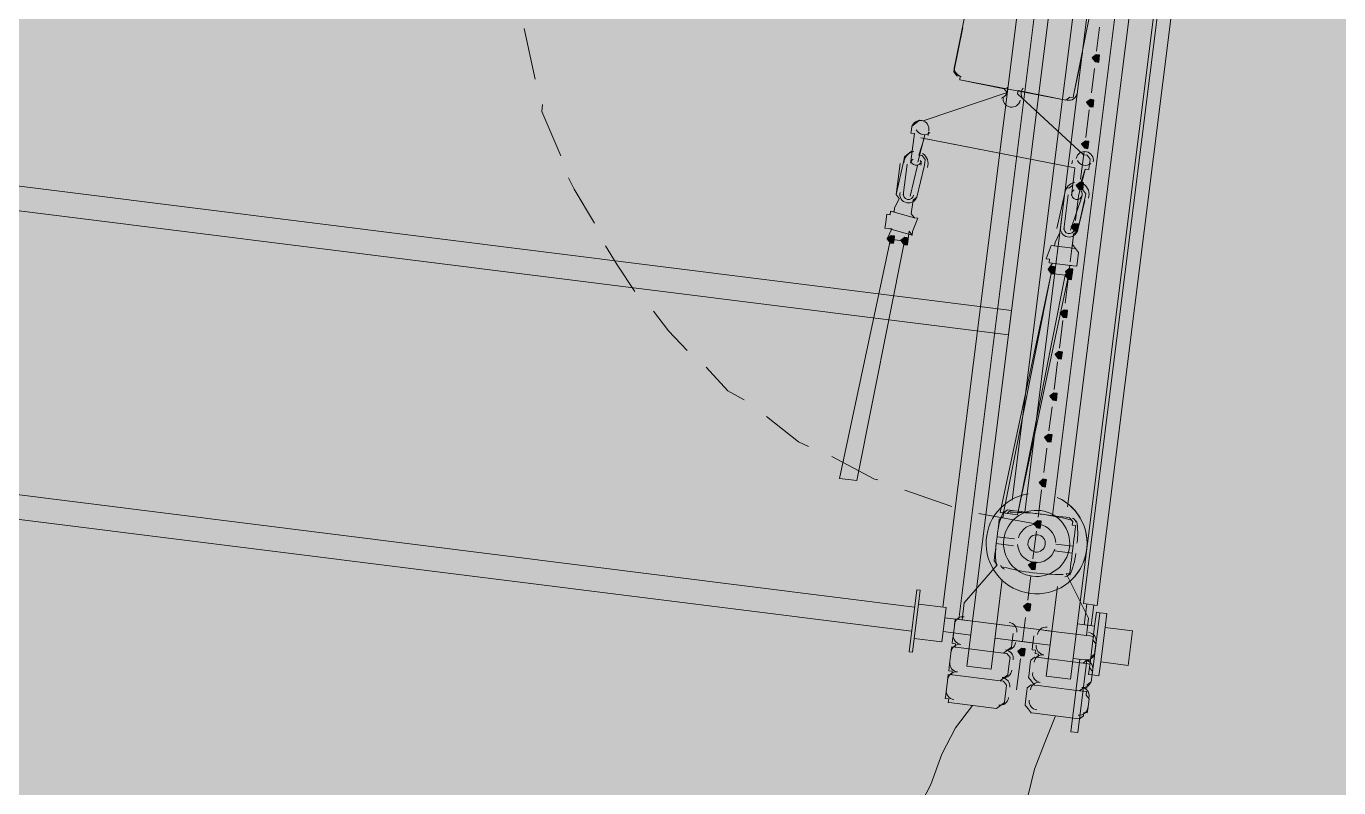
# Model space of a CAD drawing. Header units: metres. Extents: x -4 to 509425, y 7549 to 4732445.
# Drawn here: x 476048.956 to 476052.148, y 4719723.81 to 4719725.663 of the extents above; entities that cross this region are included whole.
import ezdxf

# ---------------------------------------------------------------- set-up
doc = ezdxf.new("R2010")
doc.units = ezdxf.units.M
doc.header["$LTSCALE"] = 0.01
doc.header["$MEASUREMENT"] = 0
doc.layers.get('0').update_dxf_attribs({"lineweight": 0})
doc.layers.add('_SUBESTACIÓN', color=1, linetype='Continuous')
doc.layers.add('SUBESTACION LA VID', color=253, linetype='Continuous')

# ---------------------------------------------------------------- blocks, each defined once
blk = doc.blocks.new('A$Cfff6051d')
at = {"layer": 'SUBESTACION LA VID', "transparency": 33554687}
h = blk.add_hatch(color=256, dxfattribs=at)
h.dxf.hatch_style = 2
h.paths.add_polyline_path([(476051.5652, 4719725.5841), (476051.5663, 4719725.5925), (476051.5579, 4719725.5935), (476051.5484, 4719725.5862), (476051.5558, 4719725.5767), (476051.5642, 4719725.5757)])
h = blk.add_hatch(color=256, dxfattribs=at)
h.dxf.hatch_style = 2
h.paths.add_polyline_path([(476051.5516, 4719725.4749), (476051.5526, 4719725.4833), (476051.5442, 4719725.4843), (476051.5347, 4719725.477), (476051.5421, 4719725.4675), (476051.5505, 4719725.4665)])
h = blk.add_hatch(color=256, dxfattribs=at)
h.dxf.hatch_style = 2
h.paths.add_polyline_path([(476051.5389, 4719725.3741), (476051.54, 4719725.3825), (476051.5316, 4719725.3835), (476051.5221, 4719725.3762), (476051.5295, 4719725.3667), (476051.5379, 4719725.3657)])
h = blk.add_hatch(color=256, dxfattribs=at)
h.dxf.hatch_style = 2
h.paths.add_polyline_path([(476051.5263, 4719725.2733), (476051.5273, 4719725.2817), (476051.5189, 4719725.2827), (476051.5095, 4719725.2754), (476051.5168, 4719725.2659), (476051.5252, 4719725.2649)])
h = blk.add_hatch(color=256, dxfattribs=at)
h.dxf.hatch_style = 2
h.paths.add_polyline_path([(476051.5136, 4719725.1725), (476051.5147, 4719725.1809), (476051.5063, 4719725.1819), (476051.4968, 4719725.1746), (476051.5042, 4719725.1651), (476051.5126, 4719725.1641)])
h = blk.add_hatch(color=256, dxfattribs=at)
h.dxf.hatch_style = 2
h.paths.add_polyline_path([(476051.0663, 4719725.1432), (476051.0673, 4719725.1516), (476051.0589, 4719725.1527), (476051.0495, 4719725.1453), (476051.0568, 4719725.1359), (476051.0652, 4719725.1348)])
h = blk.add_hatch(color=256, dxfattribs=at)
h.dxf.hatch_style = 2
h.paths.add_polyline_path([(476051.0999, 4719725.139), (476051.1009, 4719725.1474), (476051.0925, 4719725.1485), (476051.0831, 4719725.1411), (476051.0904, 4719725.1317), (476051.0988, 4719725.1306)])
h = blk.add_hatch(color=256, dxfattribs=at)
h.dxf.hatch_style = 2
h.paths.add_polyline_path([(476051.4579, 4719725.0685), (476051.459, 4719725.0769), (476051.4506, 4719725.078), (476051.4411, 4719725.0706), (476051.4485, 4719725.0612), (476051.4569, 4719725.0601)])
h = blk.add_hatch(color=256, dxfattribs=at)
h.dxf.hatch_style = 2
h.paths.add_polyline_path([(476051.4989, 4719725.0549), (476051.5, 4719725.0633), (476051.4916, 4719725.0643), (476051.4821, 4719725.057), (476051.4894, 4719725.0475), (476051.4978, 4719725.0465)])
h = blk.add_hatch(color=256, dxfattribs=at)
h.dxf.hatch_style = 2
h.paths.add_polyline_path([(476051.5, 4719725.0633), (476051.501, 4719725.0717), (476051.4926, 4719725.0727), (476051.4831, 4719725.0654), (476051.4905, 4719725.0559), (476051.4989, 4719725.0549)])
h = blk.add_hatch(color=256, dxfattribs=at)
h.dxf.hatch_style = 2
h.paths.add_polyline_path([(476051.4873, 4719724.9625), (476051.4884, 4719724.9709), (476051.48, 4719724.9719), (476051.4705, 4719724.9646), (476051.4779, 4719724.9551), (476051.4863, 4719724.9541)])
h = blk.add_hatch(color=256, dxfattribs=at)
h.dxf.hatch_style = 2
h.paths.add_polyline_path([(476051.4747, 4719724.8617), (476051.4757, 4719724.8701), (476051.4673, 4719724.8711), (476051.4579, 4719724.8638), (476051.4652, 4719724.8543), (476051.4736, 4719724.8533)])
h = blk.add_hatch(color=256, dxfattribs=at)
h.dxf.hatch_style = 2
h.paths.add_polyline_path([(476051.462, 4719724.7608), (476051.4631, 4719724.7692), (476051.4547, 4719724.7703), (476051.4452, 4719724.763), (476051.4526, 4719724.7535), (476051.461, 4719724.7524)])
h = blk.add_hatch(color=256, dxfattribs=at)
h.dxf.hatch_style = 2
h.paths.add_polyline_path([(476051.4494, 4719724.66), (476051.4505, 4719724.6684), (476051.4421, 4719724.6695), (476051.4326, 4719724.6622), (476051.4399, 4719724.6527), (476051.4483, 4719724.6516)])
h = blk.add_hatch(color=256, dxfattribs=at)
h.dxf.hatch_style = 2
h.paths.add_polyline_path([(476051.4357, 4719724.5508), (476051.4368, 4719724.5592), (476051.4284, 4719724.5603), (476051.4189, 4719724.5529), (476051.4263, 4719724.5435), (476051.4347, 4719724.5424)])
h = blk.add_hatch(color=256, dxfattribs=at)
h.dxf.hatch_style = 2
h.paths.add_polyline_path([(476051.4231, 4719724.45), (476051.4241, 4719724.4584), (476051.4157, 4719724.4595), (476051.4063, 4719724.4521), (476051.4136, 4719724.4427), (476051.422, 4719724.4416)])
h = blk.add_hatch(color=256, dxfattribs=at)
h.dxf.hatch_style = 2
h.paths.add_polyline_path([(476051.4104, 4719724.3492), (476051.4115, 4719724.3576), (476051.4031, 4719724.3587), (476051.3936, 4719724.3513), (476051.401, 4719724.3419), (476051.4094, 4719724.3408)])
h = blk.add_hatch(color=256, dxfattribs=at)
h.dxf.hatch_style = 2
h.paths.add_polyline_path([(476051.3978, 4719724.2484), (476051.3989, 4719724.2568), (476051.3905, 4719724.2579), (476051.381, 4719724.2505), (476051.3883, 4719724.2411), (476051.3967, 4719724.24)])
h = blk.add_hatch(color=256, dxfattribs=at)
h.dxf.hatch_style = 2
h.paths.add_polyline_path([(476051.3841, 4719724.1392), (476051.3852, 4719724.1476), (476051.3768, 4719724.1487), (476051.3673, 4719724.1413), (476051.3747, 4719724.1319), (476051.3831, 4719724.1308)])
at = {"layer": 'SUBESTACION LA VID', "lineweight": 15}
for p, q in [((476051.6952, 4719727.7094), (476051.2434, 4719724.1057)), ((476051.3842, 4719724.4805), (476051.7391, 4719727.3114)), ((476051.4514, 4719724.4721), (476051.8063, 4719727.303)), ((476051.1846, 4719724.2496), (476051.4342, 4719726.2404)), ((476051.4762, 4719726.2352), (476051.2235, 4719724.2191)), ((476051.516, 4719725.8036), (476051.3538, 4719724.5099)), ((476051.6504, 4719725.7867), (476051.4882, 4719724.4931)), ((476051.4954, 4719724.0741), (476051.7081, 4719725.7709)), ((476050.1938, 4719725.5342), (476050.1666, 4719725.657)), ((476051.2334, 4719725.6598), (476051.2114, 4719725.5517)), ((476051.559, 4719725.6019), (476051.5663, 4719725.6607)), ((476051.5033, 4719725.498), (476051.5243, 4719725.5977)), ((476051.5463, 4719725.5011), (476051.5537, 4719725.5599)), ((476051.226, 4719725.5327), (476051.4843, 4719725.4833)), ((476051.1368, 4719725.433), (476051.3415, 4719725.5012)), ((476051.5274, 4719725.3499), (476051.3667, 4719725.498)), ((476051.5326, 4719725.3919), (476051.5411, 4719725.4591)), ((476051.1073, 4719725.3343), (476051.1157, 4719725.4015)), ((476051.1095, 4719725.4194), (476051.1084, 4719725.411)), ((476051.1504, 4719725.4057), (476051.1493, 4719725.3973)), ((476051.1241, 4719725.3322), (476051.1409, 4719725.3984)), ((476051.1315, 4719725.391), (476051.5063, 4719725.3184)), ((476051.5, 4719725.3363), (476051.499, 4719725.3279)), ((476051.52, 4719725.2911), (476051.5284, 4719725.3583)), ((476051.0811, 4719725.3291), (476051.0716, 4719725.2535)), ((476051.0979, 4719725.327), (476051.0884, 4719725.2514)), ((476051.1231, 4719725.3238), (476051.1052, 4719725.2493)), ((476051.1399, 4719725.3217), (476051.122, 4719725.2472)), ((476051.4979, 4719725.2512), (476051.5063, 4719725.3184)), ((476051.5147, 4719725.2491), (476051.5315, 4719725.3153)), ((476051.5421, 4719725.331), (476051.541, 4719725.3226)), ((476051.0789, 4719725.244), (476051.0674, 4719725.2199)), ((476051.1125, 4719725.2398), (476051.1083, 4719725.2062)), ((476051.4811, 4719725.2533), (476051.4622, 4719725.1704)), ((476051.4895, 4719725.2523), (476051.479, 4719725.1683)), ((476051.5231, 4719725.2481), (476051.4958, 4719725.1662)), ((476051.5074, 4719725.1903), (476051.5147, 4719725.2491)), ((476051.1157, 4719725.1968), (476051.0579, 4719725.2125)), ((476051.0663, 4719725.2115), (476051.0674, 4719725.2199)), ((476051.5305, 4719725.2386), (476051.5126, 4719725.1641)), ((476051.0485, 4719725.2052), (476051.0453, 4719725.18)), ((476051.0537, 4719725.1789), (476051.0537, 4719725.1789)), ((476051.0569, 4719725.2041), (476051.0569, 4719725.2041)), ((476051.1157, 4719725.1968), (476051.1083, 4719725.2062)), ((476051.1241, 4719725.1957), (476051.1115, 4719725.1632)), ((476051.1157, 4719725.1968), (476051.1157, 4719725.1968)), ((476051.0579, 4719725.1443), (476050.9338, 4719724.5626)), ((476051.061, 4719725.1695), (476051.0495, 4719725.1453)), ((476051.1104, 4719725.1548), (476051.0526, 4719725.1705)), ((476051.0915, 4719725.1401), (476051.0579, 4719725.1443)), ((476051.1031, 4719725.1642), (476051.0999, 4719725.139)), ((476051.1115, 4719725.1632), (476051.1115, 4719725.1632)), ((476051.4695, 4719725.1609), (476051.458, 4719725.1368)), ((476051.4947, 4719725.0895), (476051.5021, 4719725.1483)), ((476051.5031, 4719725.1567), (476051.5, 4719725.1315)), ((476051.0915, 4719725.1401), (476050.9758, 4719724.5573)), ((476051.4485, 4719725.1294), (476051.4485, 4719725.1294)), ((476051.4569, 4719725.1284), (476051.458, 4719725.1368)), ((476051.5073, 4719725.1221), (476051.5, 4719725.1315)), ((476051.5063, 4719725.1137), (476051.5063, 4719725.1137)), ((476051.5147, 4719725.1126), (476051.5105, 4719725.079)), ((476051.4517, 4719725.0864), (476051.4411, 4719725.0706)), ((476051.4433, 4719725.0874), (476051.5021, 4719725.0801)), ((476051.4443, 4719725.0958), (476051.4443, 4719725.0958)), ((476051.4937, 4719725.0811), (476051.4905, 4719725.0559)), ((476051.5031, 4719725.0885), (476051.5031, 4719725.0885)), ((476051.4485, 4719725.0612), (476051.3244, 4719724.4795)), ((476051.4821, 4719725.057), (476051.3664, 4719724.4742)), ((476051.4485, 4719725.0612), (476051.4821, 4719725.057)), ((476051.4821, 4719724.9887), (476051.4894, 4719725.0475)), ((476051.4684, 4719724.8795), (476051.4768, 4719724.9467)), ((476051.4557, 4719724.7787), (476051.4642, 4719724.8459)), ((476051.4431, 4719724.6779), (476051.4505, 4719724.7367)), ((476047.9494, 4719724.6466), (476051.1164, 4719724.2496)), ((476051.4305, 4719724.5771), (476051.4378, 4719724.6359)), ((476047.9421, 4719724.5878), (476051.109, 4719724.1908)), ((476050.9758, 4719724.5573), (476050.9338, 4719724.5626)), ((476051.2068, 4719724.4942), (476051.0923, 4719724.5342)), ((476051.4168, 4719724.4679), (476051.4252, 4719724.5351)), ((476051.4147, 4719724.4511), (476051.2729, 4719724.4774)), ((476051.3244, 4719724.4795), (476051.3664, 4719724.4742)), ((476051.359, 4719724.4154), (476051.317, 4719724.4207)), ((476051.4041, 4719724.3671), (476051.4126, 4719724.4343)), ((476051.3569, 4719724.3986), (476051.3149, 4719724.4039)), ((476051.4577, 4719724.386), (476051.4997, 4719724.3807)), ((476051.4598, 4719724.4028), (476051.5018, 4719724.3975)), ((476051.3915, 4719724.2663), (476051.3989, 4719724.3251)), ((476051.1153, 4719724.1729), (476051.1258, 4719724.2569)), ((476051.529, 4719724.2064), (476051.5354, 4719724.2568)), ((476051.5458, 4719724.2043), (476051.5522, 4719724.2547)), ((476051.1899, 4719724.2233), (476051.2571, 4719724.2149)), ((476051.2319, 4719724.218), (476051.3411, 4719724.2043)), ((476051.3789, 4719724.1655), (476051.3862, 4719724.2243)), ((476051.1857, 4719724.1897), (476051.2529, 4719724.1813)), ((476051.2098, 4719724.1781), (476051.213, 4719724.2033)), ((476051.4503, 4719724.1907), (476051.3159, 4719724.2075)), ((476051.5343, 4719724.1801), (476051.4335, 4719724.1928)), ((476051.5437, 4719724.1192), (476051.5542, 4719724.2032)), ((476051.5689, 4719724.1161), (476051.5794, 4719724.2001)), ((476051.4461, 4719724.1571), (476051.3117, 4719724.1739)), ((476051.3558, 4719724.1854), (476051.3526, 4719724.1602)), ((476051.3537, 4719724.1686), (476051.4041, 4719724.1623)), ((476051.4062, 4719724.1791), (476051.403, 4719724.1539)), ((476051.5542, 4719724.135), (476051.5574, 4719724.1602)), ((476051.2014, 4719724.1109), (476051.2045, 4719724.1361)), ((476051.3326, 4719724.1371), (476051.2234, 4719724.1508)), ((476051.2234, 4719724.1508), (476051.3326, 4719724.1371)), ((476051.3641, 4719724.0479), (476051.3736, 4719724.1235)), ((476051.4251, 4719724.1256), (476051.5259, 4719724.1129)), ((476051.5259, 4719724.1129), (476051.4251, 4719724.1256)), ((476051.3473, 4719724.1182), (476051.3442, 4719724.093)), ((476051.3977, 4719724.1119), (476051.3946, 4719724.0867)), ((476051.5458, 4719724.0678), (476051.5489, 4719724.093)), ((476051.193, 4719724.0437), (476051.1961, 4719724.0689)), ((476051.3242, 4719724.0699), (476051.215, 4719724.0836)), ((476051.215, 4719724.0836), (476051.3242, 4719724.0699)), ((476051.4166, 4719724.0584), (476051.5174, 4719724.0457)), ((476051.5174, 4719724.0457), (476051.4166, 4719724.0584)), ((476051.3389, 4719724.051), (476051.3358, 4719724.0258)), ((476051.3893, 4719724.0447), (476051.3862, 4719724.0195)), ((476051.3158, 4719724.0027), (476051.2066, 4719724.0164)), ((476051.5374, 4719724.0006), (476051.5405, 4719724.0258)), ((476051.4082, 4719723.9912), (476051.509, 4719723.9785))]:
    blk.add_line(p, q, dxfattribs=at)
for points in [[(476051.3664, 4719724.4742), (476051.3328, 4719724.4784), (476051.4485, 4719725.0612), (476051.4495, 4719725.0696), (476051.4411, 4719725.0706), (476051.4517, 4719725.0864), (476051.4433, 4719725.0874), (476051.4443, 4719725.0958), (476051.4359, 4719725.0969), (476051.4485, 4719725.1294), (476051.4569, 4719725.1284), (476051.458, 4719725.1368), (476051.4695, 4719725.1609), (476051.4716, 4719725.1777), (476051.4811, 4719725.2533), (476051.4822, 4719725.2617), (476051.4832, 4719725.2701), (476051.4916, 4719725.2691), (476051.5011, 4719725.2764), (476051.5063, 4719725.3184), (476051.1399, 4719725.39), (476051.1262, 4719725.349), (476051.1346, 4719725.348), (476051.142, 4719725.3385), (476051.1409, 4719725.3301), (476051.1399, 4719725.3217), (476051.122, 4719725.2472), (476051.1125, 4719725.2398), (476051.1083, 4719725.2062), (476051.1157, 4719725.1968), (476051.1241, 4719725.1957), (476051.1115, 4719725.1632), (476051.1104, 4719725.1548), (476051.1031, 4719725.1642), (476051.0999, 4719725.139), (476051.0915, 4719725.1401), (476050.9758, 4719724.5573), (476050.9338, 4719724.5626), (476051.0579, 4719725.1443), (476051.0495, 4719725.1453), (476051.061, 4719725.1695), (476051.0526, 4719725.1705), (476051.0442, 4719725.1716), (476051.0453, 4719725.18), (476051.0485, 4719725.2052), (476051.0569, 4719725.2041), (476051.0579, 4719725.2125), (476051.0663, 4719725.2115), (476051.0674, 4719725.2199), (476051.0789, 4719725.244), (476051.0716, 4719725.2535), (476051.0905, 4719725.3364), (476051.0916, 4719725.3448), (476051.101, 4719725.3522), (476051.1105, 4719725.3595), (476051.1157, 4719725.4015), (476051.1073, 4719725.4026), (476051.1084, 4719725.411), (476051.1095, 4719725.4194), (476051.1189, 4719725.4267), (476051.1284, 4719725.4341), (476051.1368, 4719725.433), (476051.3415, 4719725.5012), (476051.3342, 4719725.5107), (476051.226, 4719725.5327), (476051.2271, 4719725.5411), (476051.2187, 4719725.5422), (476051.2114, 4719725.5517), (476051.2124, 4719725.5601), (476051.6416, 4719727.6905)], [(476051.9325, 4719727.6285), (476051.5033, 4719725.498), (476051.5022, 4719725.4896), (476051.4938, 4719725.4906), (476051.4843, 4719725.4833), (476051.3678, 4719725.5064), (476051.3667, 4719725.498), (476051.5274, 4719725.3499), (476051.5358, 4719725.3489), (476051.5431, 4719725.3394), (476051.5421, 4719725.331), (476051.541, 4719725.3226), (476051.5399, 4719725.3142), (476051.5315, 4719725.3153), (476051.5179, 4719725.2743), (476051.5252, 4719725.2649), (476051.5326, 4719725.2554), (476051.5315, 4719725.247), (476051.5126, 4719725.1641), (476051.5031, 4719725.1567), (476051.5, 4719725.1315), (476051.5073, 4719725.1221), (476051.5147, 4719725.1126), (476051.5105, 4719725.079), (476051.5021, 4719725.0801), (476051.4937, 4719725.0811), (476051.4905, 4719725.0559), (476051.3664, 4719724.4742)], [(476051.7428, 4719725.7069), (476051.5606, 4719724.2536), (476051.527, 4719724.2578), (476051.7092, 4719725.7111)], [(476050.2557, 4719725.3472), (476050.2095, 4719725.4554), (476050.2116, 4719725.4722)], [(476047.6315, 4719725.3776), (476047.6389, 4719725.4364), (476051.3519, 4719724.9709), (476051.3445, 4719724.9121), (476047.6315, 4719725.3776)], [(476047.6315, 4719725.3776), (476047.6389, 4719725.4364), (476051.3519, 4719724.9709), (476051.3445, 4719724.9121), (476047.6315, 4719725.3776)], [(476050.3375, 4719725.1834), (476050.2882, 4719725.2664), (476050.2746, 4719725.2937)], [(476050.4362, 4719725.0174), (476050.3932, 4719725.0826), (476050.3648, 4719725.1288)], [(476051.4359, 4719725.0969), (476051.4485, 4719725.1294), (476051.5073, 4719725.1221)], [(476050.5632, 4719724.8735), (476050.5181, 4719724.9219), (476050.4813, 4719724.9691)], [(476050.7018, 4719724.7538), (476050.6619, 4719724.7758), (476050.6094, 4719724.8336)], [(476050.8582, 4719724.6403), (476050.834, 4719724.6519), (476050.7564, 4719724.7128)], [(476051.0272, 4719724.5594), (476051.0188, 4719724.5604), (476050.9149, 4719724.6161)], [(476051.2066, 4719724.0164), (476051.1982, 4719724.0175), (476051.1992, 4719724.0259), (476051.1908, 4719724.0269), (476051.1919, 4719724.0353), (476051.193, 4719724.0437), (476051.1961, 4719724.0689), (476051.1972, 4719724.0773), (476051.1982, 4719724.0857), (476051.2066, 4719724.0847), (476051.215, 4719724.0836), (476051.2066, 4719724.0847), (476051.2077, 4719724.0931), (476051.1993, 4719724.0941), (476051.2003, 4719724.1025), (476051.2014, 4719724.1109), (476051.2045, 4719724.1361), (476051.2056, 4719724.1445), (476051.2066, 4719724.1529), (476051.215, 4719724.1519), (476051.2234, 4719724.1508), (476051.215, 4719724.1519), (476051.2161, 4719724.1603), (476051.2077, 4719724.1613), (476051.2088, 4719724.1697), (476051.2098, 4719724.1781), (476051.213, 4719724.2033), (476051.214, 4719724.2117), (476051.2151, 4719724.2201), (476051.2235, 4719724.2191), (476051.2319, 4719724.218), (476051.2371, 4719724.26), (476051.317, 4719724.3524), (476051.3096, 4719724.3619), (476051.3117, 4719724.3787), (476051.3128, 4719724.3871), (476051.3138, 4719724.3955), (476051.3149, 4719724.4039), (476051.317, 4719724.4207), (476051.3181, 4719724.4291), (476051.3202, 4719724.4459), (476051.3223, 4719724.4627), (476051.3317, 4719724.47), (476051.3328, 4719724.4784), (476051.3422, 4719724.4858), (476051.359, 4719724.4837), (476051.3674, 4719724.4826), (476051.3758, 4719724.4816), (476051.3842, 4719724.4805), (476051.3926, 4719724.4794), (476051.4094, 4719724.4773), (476051.4178, 4719724.4763), (476051.4262, 4719724.4752), (476051.443, 4719724.4731), (476051.4598, 4719724.471), (476051.4766, 4719724.4689), (476051.485, 4719724.4679), (476051.4934, 4719724.4668), (476051.5008, 4719724.4574), (476051.4997, 4719724.449), (476051.5081, 4719724.4479), (476051.5071, 4719724.4395), (476051.506, 4719724.4311), (476051.505, 4719724.4227), (476051.5039, 4719724.4143), (476051.5029, 4719724.4059), (476051.5018, 4719724.3975), (476051.4997, 4719724.3807), (476051.4986, 4719724.3723), (476051.4976, 4719724.3639), (476051.4965, 4719724.3555), (476051.4955, 4719724.3471), (476051.4944, 4719724.3387), (476051.4934, 4719724.3303), (476051.485, 4719724.3314), (476051.5395, 4719724.2221), (476051.5343, 4719724.1801), (476051.5427, 4719724.1791), (476051.5511, 4719724.178), (476051.55, 4719724.1696), (476051.5574, 4719724.1602), (476051.5542, 4719724.135), (476051.5448, 4719724.1276), (476051.5437, 4719724.1192), (476051.5353, 4719724.1203), (476051.5259, 4719724.1129), (476051.5343, 4719724.1119), (476051.5427, 4719724.1108), (476051.5416, 4719724.1024), (476051.5489, 4719724.093), (476051.5458, 4719724.0678), (476051.5363, 4719724.0604), (476051.5353, 4719724.052), (476051.5269, 4719724.0531), (476051.5174, 4719724.0457), (476051.5258, 4719724.0447), (476051.5342, 4719724.0436), (476051.5332, 4719724.0352), (476051.5405, 4719724.0258), (476051.5374, 4719724.0006), (476051.5363, 4719723.9922), (476051.5279, 4719723.9932), (476051.5269, 4719723.9848), (476051.5174, 4719723.9775), (476051.509, 4719723.9785), (476051.4082, 4719723.9912), (476051.3998, 4719723.9922), (476051.3925, 4719724.0017), (476051.3851, 4719724.0111), (476051.3862, 4719724.0195), (476051.3893, 4719724.0447), (476051.3904, 4719724.0531), (476051.3998, 4719724.0605), (476051.4082, 4719724.0594), (476051.4166, 4719724.0584), (476051.4082, 4719724.0594), (476051.4009, 4719724.0689), (476051.3935, 4719724.0783), (476051.3946, 4719724.0867), (476051.3977, 4719724.1119), (476051.3988, 4719724.1203), (476051.4083, 4719724.1277), (476051.4167, 4719724.1266), (476051.4251, 4719724.1256), (476051.4167, 4719724.1266), (476051.4177, 4719724.135), (476051.4093, 4719724.1361), (476051.4104, 4719724.1445), (476051.402, 4719724.1455), (476051.403, 4719724.1539), (476051.4041, 4719724.1623), (476051.3537, 4719724.1686), (476051.3526, 4719724.1602), (476051.3516, 4719724.1518), (476051.3421, 4719724.1445), (476051.3326, 4719724.1371), (476051.341, 4719724.1361), (476051.3484, 4719724.1266), (476051.3473, 4719724.1182), (476051.3442, 4719724.093), (476051.3431, 4719724.0846), (476051.3337, 4719724.0773), (476051.3242, 4719724.0699), (476051.3326, 4719724.0689), (476051.34, 4719724.0594), (476051.3389, 4719724.051), (476051.3358, 4719724.0258), (476051.3347, 4719724.0174), (476051.3252, 4719724.0101), (476051.3158, 4719724.0027), (476051.2066, 4719724.0164)], [(476051.2319, 4719724.218), (476051.2371, 4719724.26), (476051.317, 4719724.3524)], [(476051.3296, 4719724.3167), (476051.3022, 4719724.0983), (476051.2434, 4719724.1057)], [(476051.5343, 4719724.1801), (476051.5395, 4719724.2221), (476051.485, 4719724.3314)], [(476051.13, 4719724.2905), (476051.1258, 4719724.2569), (476051.193, 4719724.2485), (476051.1825, 4719724.1645), (476051.1153, 4719724.1729), (476051.1111, 4719724.1393), (476051.1027, 4719724.1404), (476051.1216, 4719724.2916), (476051.13, 4719724.2905)], [(476051.464, 4719724.2999), (476051.4366, 4719724.0814), (476051.4954, 4719724.0741)], [(476051.5017, 4719724.1245), (476051.5437, 4719724.1192), (476051.5395, 4719724.0856), (476051.5479, 4719724.0846), (476051.5669, 4719724.2358), (476051.5585, 4719724.2368), (476051.5542, 4719724.2032), (476051.5122, 4719724.2085)], [(476051.5837, 4719724.2337), (476051.5794, 4719724.2001), (476051.6466, 4719724.1916), (476051.6361, 4719724.1076), (476051.5689, 4719724.1161), (476051.5647, 4719724.0825), (476051.5479, 4719724.0846), (476051.5669, 4719724.2358), (476051.5837, 4719724.2337)], [(476051.5353, 4719724.1203), (476051.5132, 4719723.9439), (476051.4964, 4719723.946), (476051.5185, 4719724.1224)], [(476051.257, 4719724.0101), (476051.216, 4719723.9555), (476051.1824, 4719723.8915), (476051.1561, 4719723.818), (476051.1225, 4719723.7539), (476051.0626, 4719723.6164), (476051.0111, 4719723.4778), (476050.9764, 4719723.4054), (476050.9428, 4719723.3413), (476050.9018, 4719723.2867), (476050.8608, 4719723.2321), (476050.8199, 4719723.1775), (476050.7915, 4719723.1555), (476050.7715, 4719723.1324), (476050.7432, 4719723.1104), (476050.7159, 4719723.0967), (476050.6875, 4719723.0747), (476050.6518, 4719723.0621)], [(476051.4586, 4719723.9848), (476051.4334, 4719723.9197), (476051.4082, 4719723.8546), (476051.3913, 4719723.7885), (476051.3735, 4719723.7139), (476051.3471, 4719723.5722), (476051.3124, 4719723.4315), (476051.2956, 4719723.3653), (476051.2704, 4719723.3002), (476051.2452, 4719723.2351), (476051.221, 4719723.1784), (476051.1884, 4719723.1228), (476051.1674, 4719723.0913), (476051.1474, 4719723.0682), (476051.1191, 4719723.0462), (476051.0991, 4719723.0231), (476051.0708, 4719723.001), (476051.0435, 4719722.9874)]]:
    blk.add_lwpolyline(points, dxfattribs=at)
at = {"layer": 'SUBESTACION LA VID'}
for points in [[(476051.5652, 4719725.5841), (476051.5663, 4719725.5925), (476051.5579, 4719725.5935), (476051.5484, 4719725.5862), (476051.5558, 4719725.5767), (476051.5642, 4719725.5757)], [(476051.5516, 4719725.4749), (476051.5526, 4719725.4833), (476051.5442, 4719725.4843), (476051.5347, 4719725.477), (476051.5421, 4719725.4675), (476051.5505, 4719725.4665)], [(476051.5389, 4719725.3741), (476051.54, 4719725.3825), (476051.5316, 4719725.3835), (476051.5221, 4719725.3762), (476051.5295, 4719725.3667), (476051.5379, 4719725.3657)], [(476051.5263, 4719725.2733), (476051.5273, 4719725.2817), (476051.5189, 4719725.2827), (476051.5095, 4719725.2754), (476051.5168, 4719725.2659), (476051.5252, 4719725.2649)], [(476051.5136, 4719725.1725), (476051.5147, 4719725.1809), (476051.5063, 4719725.1819), (476051.4968, 4719725.1746), (476051.5042, 4719725.1651), (476051.5126, 4719725.1641)], [(476051.0663, 4719725.1432), (476051.0673, 4719725.1516), (476051.0589, 4719725.1527), (476051.0495, 4719725.1453), (476051.0568, 4719725.1359), (476051.0652, 4719725.1348)], [(476051.0999, 4719725.139), (476051.1009, 4719725.1474), (476051.0925, 4719725.1485), (476051.0831, 4719725.1411), (476051.0904, 4719725.1317), (476051.0988, 4719725.1306)], [(476051.4579, 4719725.0685), (476051.459, 4719725.0769), (476051.4506, 4719725.078), (476051.4411, 4719725.0706), (476051.4485, 4719725.0612), (476051.4569, 4719725.0601)], [(476051.4989, 4719725.0549), (476051.5, 4719725.0633), (476051.4916, 4719725.0643), (476051.4821, 4719725.057), (476051.4894, 4719725.0475), (476051.4978, 4719725.0465)], [(476051.5, 4719725.0633), (476051.501, 4719725.0717), (476051.4926, 4719725.0727), (476051.4831, 4719725.0654), (476051.4905, 4719725.0559), (476051.4989, 4719725.0549)], [(476051.4873, 4719724.9625), (476051.4884, 4719724.9709), (476051.48, 4719724.9719), (476051.4705, 4719724.9646), (476051.4779, 4719724.9551), (476051.4863, 4719724.9541)], [(476051.4747, 4719724.8617), (476051.4757, 4719724.8701), (476051.4673, 4719724.8711), (476051.4579, 4719724.8638), (476051.4652, 4719724.8543), (476051.4736, 4719724.8533)], [(476051.462, 4719724.7608), (476051.4631, 4719724.7692), (476051.4547, 4719724.7703), (476051.4452, 4719724.763), (476051.4526, 4719724.7535), (476051.461, 4719724.7524)], [(476051.4494, 4719724.66), (476051.4505, 4719724.6684), (476051.4421, 4719724.6695), (476051.4326, 4719724.6622), (476051.4399, 4719724.6527), (476051.4483, 4719724.6516)], [(476051.4357, 4719724.5508), (476051.4368, 4719724.5592), (476051.4284, 4719724.5603), (476051.4189, 4719724.5529), (476051.4263, 4719724.5435), (476051.4347, 4719724.5424)], [(476051.4231, 4719724.45), (476051.4241, 4719724.4584), (476051.4157, 4719724.4595), (476051.4063, 4719724.4521), (476051.4136, 4719724.4427), (476051.422, 4719724.4416)], [(476051.4104, 4719724.3492), (476051.4115, 4719724.3576), (476051.4031, 4719724.3587), (476051.3936, 4719724.3513), (476051.401, 4719724.3419), (476051.4094, 4719724.3408)], [(476051.3978, 4719724.2484), (476051.3989, 4719724.2568), (476051.3905, 4719724.2579), (476051.381, 4719724.2505), (476051.3883, 4719724.2411), (476051.3967, 4719724.24)], [(476051.3841, 4719724.1392), (476051.3852, 4719724.1476), (476051.3768, 4719724.1487), (476051.3673, 4719724.1413), (476051.3747, 4719724.1319), (476051.3831, 4719724.1308)]]:
    blk.add_lwpolyline(points, close=True, dxfattribs=at)
at = {"layer": 'SUBESTACION LA VID', "lineweight": 0}
for points in [[(476051.5652, 4719725.5841), (476051.5663, 4719725.5925), (476051.5579, 4719725.5935), (476051.5484, 4719725.5862), (476051.5558, 4719725.5767), (476051.5642, 4719725.5757)], [(476051.5516, 4719725.4749), (476051.5526, 4719725.4833), (476051.5442, 4719725.4843), (476051.5347, 4719725.477), (476051.5421, 4719725.4675), (476051.5505, 4719725.4665)], [(476051.5389, 4719725.3741), (476051.54, 4719725.3825), (476051.5316, 4719725.3835), (476051.5221, 4719725.3762), (476051.5295, 4719725.3667), (476051.5379, 4719725.3657)], [(476051.5263, 4719725.2733), (476051.5273, 4719725.2817), (476051.5189, 4719725.2827), (476051.5095, 4719725.2754), (476051.5168, 4719725.2659), (476051.5252, 4719725.2649)], [(476051.5136, 4719725.1725), (476051.5147, 4719725.1809), (476051.5063, 4719725.1819), (476051.4968, 4719725.1746), (476051.5042, 4719725.1651), (476051.5126, 4719725.1641)], [(476051.0663, 4719725.1432), (476051.0673, 4719725.1516), (476051.0589, 4719725.1527), (476051.0495, 4719725.1453), (476051.0568, 4719725.1359), (476051.0652, 4719725.1348)], [(476051.0999, 4719725.139), (476051.1009, 4719725.1474), (476051.0925, 4719725.1485), (476051.0831, 4719725.1411), (476051.0904, 4719725.1317), (476051.0988, 4719725.1306)], [(476051.4579, 4719725.0685), (476051.459, 4719725.0769), (476051.4506, 4719725.078), (476051.4411, 4719725.0706), (476051.4485, 4719725.0612), (476051.4569, 4719725.0601)], [(476051.4989, 4719725.0549), (476051.5, 4719725.0633), (476051.4916, 4719725.0643), (476051.4821, 4719725.057), (476051.4894, 4719725.0475), (476051.4978, 4719725.0465)], [(476051.5, 4719725.0633), (476051.501, 4719725.0717), (476051.4926, 4719725.0727), (476051.4831, 4719725.0654), (476051.4905, 4719725.0559), (476051.4989, 4719725.0549)], [(476051.4873, 4719724.9625), (476051.4884, 4719724.9709), (476051.48, 4719724.9719), (476051.4705, 4719724.9646), (476051.4779, 4719724.9551), (476051.4863, 4719724.9541)], [(476051.4747, 4719724.8617), (476051.4757, 4719724.8701), (476051.4673, 4719724.8711), (476051.4579, 4719724.8638), (476051.4652, 4719724.8543), (476051.4736, 4719724.8533)], [(476051.462, 4719724.7608), (476051.4631, 4719724.7692), (476051.4547, 4719724.7703), (476051.4452, 4719724.763), (476051.4526, 4719724.7535), (476051.461, 4719724.7524)], [(476051.4494, 4719724.66), (476051.4505, 4719724.6684), (476051.4421, 4719724.6695), (476051.4326, 4719724.6622), (476051.4399, 4719724.6527), (476051.4483, 4719724.6516)], [(476051.4357, 4719724.5508), (476051.4368, 4719724.5592), (476051.4284, 4719724.5603), (476051.4189, 4719724.5529), (476051.4263, 4719724.5435), (476051.4347, 4719724.5424)], [(476051.4231, 4719724.45), (476051.4241, 4719724.4584), (476051.4157, 4719724.4595), (476051.4063, 4719724.4521), (476051.4136, 4719724.4427), (476051.422, 4719724.4416)], [(476051.4104, 4719724.3492), (476051.4115, 4719724.3576), (476051.4031, 4719724.3587), (476051.3936, 4719724.3513), (476051.401, 4719724.3419), (476051.4094, 4719724.3408)], [(476051.3978, 4719724.2484), (476051.3989, 4719724.2568), (476051.3905, 4719724.2579), (476051.381, 4719724.2505), (476051.3883, 4719724.2411), (476051.3967, 4719724.24)], [(476051.3841, 4719724.1392), (476051.3852, 4719724.1476), (476051.3768, 4719724.1487), (476051.3673, 4719724.1413), (476051.3747, 4719724.1319), (476051.3831, 4719724.1308)]]:
    blk.add_lwpolyline(points, close=True, dxfattribs=at)
at = {"layer": 'SUBESTACION LA VID', "lineweight": 15}
for points, knots in [([(476051.2143, 4719725.5696), (476051.2119, 4719725.5637), (476051.2123, 4719725.5572), (476051.2153, 4719725.5516), (476051.2183, 4719725.5461), (476051.2236, 4719725.5421), (476051.2297, 4719725.5409)], [0, 0, 0, 0, 1, 1, 1, 2, 2, 2, 2]), ([(476051.327, 4719725.4877), (476051.3325, 4719725.4893), (476051.3371, 4719725.4931), (476051.3398, 4719725.4982), (476051.3425, 4719725.5033), (476051.343, 4719725.5092), (476051.3412, 4719725.5146)], [0, 0, 0, 0, 1, 1, 1, 2, 2, 2, 2]), ([(476051.487, 4719725.483), (476051.4925, 4719725.4819), (476051.4982, 4719725.483), (476051.5029, 4719725.4861), (476051.5076, 4719725.4892), (476051.5108, 4719725.4941), (476051.5119, 4719725.4996)], [0, 0, 0, 0, 1, 1, 1, 2, 2, 2, 2]), ([(476051.3317, 4719725.4906), (476051.3298, 4719725.4792), (476051.3373, 4719725.4683), (476051.3487, 4719725.4662), (476051.3601, 4719725.4641), (476051.371, 4719725.4715), (476051.3733, 4719725.4828)], [0, 0, 0, 0, 1, 1, 1, 2, 2, 2, 2]), ([(476051.1507, 4719725.4083), (476051.153, 4719725.4198), (476051.1456, 4719725.431), (476051.1341, 4719725.4333), (476051.1227, 4719725.4356), (476051.1115, 4719725.4282), (476051.1092, 4719725.4168)], [0, 0, 0, 0, 1, 1, 1, 2, 2, 2, 2]), ([(476051.1204, 4719725.4105), (476051.1233, 4719725.4047), (476051.1287, 4719725.4005), (476051.1352, 4719725.3992), (476051.1416, 4719725.3979), (476051.1482, 4719725.3996), (476051.1532, 4719725.4039)], [0, 0, 0, 0, 1, 1, 1, 2, 2, 2, 2]), ([(476051.108, 4719725.3395), (476051.1066, 4719725.3326), (476051.1111, 4719725.3259), (476051.1179, 4719725.3245), (476051.1248, 4719725.3231), (476051.1315, 4719725.3275), (476051.1329, 4719725.3344)], [0, 0, 0, 0, 1, 1, 1, 2, 2, 2, 2]), ([(476051.5507, 4719725.3326), (476051.553, 4719725.344), (476051.5456, 4719725.3552), (476051.5342, 4719725.3575), (476051.5227, 4719725.3599), (476051.5116, 4719725.3525), (476051.5092, 4719725.341)], [0, 0, 0, 0, 1, 1, 1, 2, 2, 2, 2]), ([(476051.5121, 4719725.3358), (476051.5149, 4719725.33), (476051.5204, 4719725.3258), (476051.5268, 4719725.3245), (476051.5332, 4719725.3231), (476051.5399, 4719725.3249), (476051.5449, 4719725.3292)], [0, 0, 0, 0, 1, 1, 1, 2, 2, 2, 2]), ([(476051.0808, 4719725.2582), (476051.0784, 4719725.2467), (476051.0859, 4719725.2356), (476051.0973, 4719725.2332), (476051.1088, 4719725.2309), (476051.1199, 4719725.2383), (476051.1223, 4719725.2498)], [0, 0, 0, 0, 1, 1, 1, 2, 2, 2, 2]), ([(476051.0891, 4719725.2565), (476051.0877, 4719725.2496), (476051.0921, 4719725.2429), (476051.099, 4719725.2416), (476051.1059, 4719725.2402), (476051.1126, 4719725.2446), (476051.114, 4719725.2515)], [0, 0, 0, 0, 1, 1, 1, 2, 2, 2, 2]), ([(476051.4986, 4719725.2564), (476051.4972, 4719725.2495), (476051.5016, 4719725.2428), (476051.5085, 4719725.2414), (476051.5154, 4719725.24), (476051.5221, 4719725.2444), (476051.5235, 4719725.2513)], [0, 0, 0, 0, 1, 1, 1, 2, 2, 2, 2]), ([(476051.4714, 4719725.1751), (476051.469, 4719725.1636), (476051.4765, 4719725.1525), (476051.4879, 4719725.1502), (476051.4994, 4719725.1478), (476051.5105, 4719725.1552), (476051.5129, 4719725.1667)], [0, 0, 0, 0, 1, 1, 1, 2, 2, 2, 2]), ([(476051.4797, 4719725.1734), (476051.4783, 4719725.1665), (476051.4827, 4719725.1598), (476051.4896, 4719725.1584), (476051.4965, 4719725.1571), (476051.5032, 4719725.1615), (476051.5046, 4719725.1684)], [0, 0, 0, 0, 1, 1, 1, 2, 2, 2, 2]), ([(476051.3922, 4719724.5253), (476051.3322, 4719724.515), (476051.2889, 4719724.4623), (476051.2903, 4719724.4015), (476051.2918, 4719724.3407), (476051.3375, 4719724.2901), (476051.3978, 4719724.2826), (476051.4581, 4719724.275), (476051.5149, 4719724.3127), (476051.5313, 4719724.3713), (476051.5477, 4719724.4299), (476051.5187, 4719724.4916), (476051.4632, 4719724.5164)], [0, 0, 0, 0, 1, 1, 1, 2, 2, 2, 3, 3, 3, 4, 4, 4, 4]), ([(476051.496, 4719724.3139), (476051.5265, 4719724.3418), (476051.5409, 4719724.3832), (476051.5342, 4719724.424), (476051.5276, 4719724.4648), (476051.5009, 4719724.4995), (476051.4632, 4719724.5164)], [0, 0, 0, 0, 1, 1, 1, 2, 2, 2, 2]), ([(476051.4929, 4719724.3944), (476051.4984, 4719724.4384), (476051.4671, 4719724.4786), (476051.4231, 4719724.4842), (476051.379, 4719724.4897), (476051.3388, 4719724.4584), (476051.3333, 4719724.4144), (476051.3277, 4719724.3703), (476051.359, 4719724.3301), (476051.4031, 4719724.3246), (476051.4471, 4719724.319), (476051.4874, 4719724.3503), (476051.4929, 4719724.3944)], [0, 0, 0, 0, 1, 1, 1, 2, 2, 2, 3, 3, 3, 4, 4, 4, 4]), ([(476051.4596, 4719724.4069), (476051.4584, 4719724.4294), (476051.4412, 4719724.4478), (476051.4189, 4719724.4506), (476051.3965, 4719724.4534), (476051.3754, 4719724.4398), (476051.3686, 4719724.4183)], [0, 0, 0, 0, 1, 1, 1, 2, 2, 2, 2]), ([(476051.4341, 4719724.4017), (476051.4355, 4719724.4133), (476051.4273, 4719724.4239), (476051.4157, 4719724.4254), (476051.4041, 4719724.4268), (476051.3935, 4719724.4186), (476051.3921, 4719724.407), (476051.3906, 4719724.3954), (476051.3988, 4719724.3848), (476051.4104, 4719724.3834), (476051.422, 4719724.3819), (476051.4326, 4719724.3901), (476051.4341, 4719724.4017)], [0, 0, 0, 0, 1, 1, 1, 2, 2, 2, 3, 3, 3, 4, 4, 4, 4]), ([(476051.3666, 4719724.4018), (476051.3678, 4719724.3794), (476051.3849, 4719724.361), (476051.4073, 4719724.3582), (476051.4296, 4719724.3554), (476051.4508, 4719724.3689), (476051.4575, 4719724.3904)], [0, 0, 0, 0, 1, 1, 1, 2, 2, 2, 2])]:
    blk.add_open_spline(points, degree=3, knots=knots, dxfattribs=at)
for points in [[(476051.3807, 4719725.5125), (476051.3732, 4719725.5039), (476051.3739, 4719725.4909), (476051.3822, 4719725.4831)], [(476051.1143, 4719725.3577), (476051.101, 4719725.3554), (476051.0909, 4719725.3443), (476051.0898, 4719725.3308)], [(476051.113, 4719725.3395), (476051.1094, 4719725.3374), (476051.107, 4719725.3337), (476051.1067, 4719725.3295)], [(476051.1314, 4719725.3245), (476051.1328, 4719725.3285), (476051.1321, 4719725.3328), (476051.1296, 4719725.3361)], [(476051.1475, 4719725.3191), (476051.1518, 4719725.332), (476051.1468, 4719725.3461), (476051.1354, 4719725.3535)], [(476051.506, 4719725.283), (476051.4926, 4719725.2807), (476051.4825, 4719725.2696), (476051.4815, 4719725.2561)], [(476051.5391, 4719725.2444), (476051.5435, 4719725.2573), (476051.5385, 4719725.2714), (476051.5271, 4719725.2788)], [(476051.5046, 4719725.2648), (476051.501, 4719725.2627), (476051.4987, 4719725.259), (476051.4984, 4719725.2548)], [(476051.5231, 4719725.2498), (476051.5244, 4719725.2537), (476051.5237, 4719725.2581), (476051.5212, 4719725.2614)], [(476051.3325, 4719724.4819), (476051.3247, 4719724.4651), (476051.3199, 4719724.4472), (476051.3181, 4719724.4288)], [(476051.3531, 4719724.4843), (476051.3482, 4719724.4842), (476051.3438, 4719724.4814), (476051.3417, 4719724.4769)], [(476051.4943, 4719724.4618), (476051.4467, 4719724.4743), (476051.3977, 4719724.4805), (476051.3485, 4719724.48)], [(476051.5085, 4719724.456), (476051.5076, 4719724.4608), (476051.504, 4719724.4647), (476051.4993, 4719724.466)], [(476051.5112, 4719724.4046), (476051.514, 4719724.4228), (476051.5137, 4719724.4414), (476051.5103, 4719724.4596)], [(476051.315, 4719724.4042), (476051.3122, 4719724.3859), (476051.3125, 4719724.3673), (476051.3158, 4719724.3491)], [(476051.4937, 4719724.3268), (476051.5014, 4719724.3436), (476051.5063, 4719724.3616), (476051.5081, 4719724.38)], [(476051.326, 4719724.3517), (476051.3269, 4719724.3468), (476051.3305, 4719724.343), (476051.3353, 4719724.3417)], [(476051.3318, 4719724.3469), (476051.3794, 4719724.3344), (476051.4284, 4719724.3283), (476051.4776, 4719724.3287)], [(476051.4814, 4719724.3234), (476051.4863, 4719724.3234), (476051.4908, 4719724.3263), (476051.4928, 4719724.3308)], [(476051.2371, 4719724.2259), (476051.2255, 4719724.2274), (476051.2149, 4719724.2191), (476051.2135, 4719724.2075)], [(476051.3647, 4719724.1886), (476051.3661, 4719724.2002), (476051.3579, 4719724.2108), (476051.3463, 4719724.2122)], [(476051.4387, 4719724.2006), (476051.4271, 4719724.2021), (476051.4166, 4719724.1939), (476051.4151, 4719724.1823)], [(476051.5579, 4719724.1644), (476051.5594, 4719724.176), (476051.5511, 4719724.1865), (476051.5395, 4719724.188)], [(476051.2287, 4719724.1587), (476051.2171, 4719724.1602), (476051.2065, 4719724.1519), (476051.2051, 4719724.1403)], [(476051.2103, 4719724.1823), (476051.2089, 4719724.1707), (476051.2171, 4719724.1602), (476051.2287, 4719724.1587)], [(476051.3379, 4719724.145), (476051.3495, 4719724.1436), (476051.3601, 4719724.1518), (476051.3615, 4719724.1634)], [(476051.4119, 4719724.1571), (476051.4105, 4719724.1455), (476051.4187, 4719724.1349), (476051.4303, 4719724.1334)], [(476051.3563, 4719724.1214), (476051.3577, 4719724.133), (476051.3495, 4719724.1436), (476051.3379, 4719724.145)], [(476051.4303, 4719724.1334), (476051.4187, 4719724.1349), (476051.4081, 4719724.1267), (476051.4067, 4719724.1151)], [(476051.5311, 4719724.1208), (476051.5427, 4719724.1193), (476051.5533, 4719724.1276), (476051.5547, 4719724.1392)], [(476051.2203, 4719724.0915), (476051.2087, 4719724.093), (476051.1981, 4719724.0847), (476051.1966, 4719724.0731)], [(476051.2019, 4719724.1151), (476051.2005, 4719724.1035), (476051.2087, 4719724.093), (476051.2203, 4719724.0915)], [(476051.3295, 4719724.0778), (476051.3411, 4719724.0764), (476051.3517, 4719724.0846), (476051.3531, 4719724.0962)], [(476051.4035, 4719724.0899), (476051.4021, 4719724.0783), (476051.4103, 4719724.0677), (476051.4219, 4719724.0662)], [(476051.5495, 4719724.0972), (476051.5509, 4719724.1088), (476051.5427, 4719724.1193), (476051.5311, 4719724.1208)], [(476051.3478, 4719724.0542), (476051.3493, 4719724.0658), (476051.3411, 4719724.0764), (476051.3295, 4719724.0778)], [(476051.4219, 4719724.0662), (476051.4103, 4719724.0677), (476051.3997, 4719724.0595), (476051.3982, 4719724.0479)], [(476051.5227, 4719724.0536), (476051.5343, 4719724.0521), (476051.5449, 4719724.0604), (476051.5463, 4719724.072)], [(476051.1935, 4719724.0479), (476051.192, 4719724.0363), (476051.2002, 4719724.0258), (476051.2118, 4719724.0243)], [(476051.3211, 4719724.0106), (476051.3326, 4719724.0092), (476051.3432, 4719724.0174), (476051.3447, 4719724.029)], [(476051.541, 4719724.03), (476051.5425, 4719724.0416), (476051.5343, 4719724.0521), (476051.5227, 4719724.0536)], [(476051.3951, 4719724.0227), (476051.3936, 4719724.0111), (476051.4019, 4719724.0005), (476051.4135, 4719723.999)], [(476051.5143, 4719723.9864), (476051.5258, 4719723.9849), (476051.5364, 4719723.9932), (476051.5379, 4719724.0048)]]:
    blk.add_open_spline(points, degree=3, dxfattribs=at)

msp = doc.modelspace()

# ---------------------------------------------------------------- hatches: boundary and pattern name
at = {"layer": '_SUBESTACIÓN', "transparency": 33554559}
h = msp.add_hatch(color=1, dxfattribs=at)
h.dxf.hatch_style = 1
h.paths.add_polyline_path([(475968.6399, 4719805.825), (476089.9386, 4719790.615), (476078.1686, 4719696.74), (475956.8686, 4719711.9502)])

# ---------------------------------------------------------------- block references
at = {"linetype": 'Continuous'}
msp.add_blockref('A$Cfff6051d', (0, 0), dxfattribs=at)

doc.saveas('drawing.dxf')
